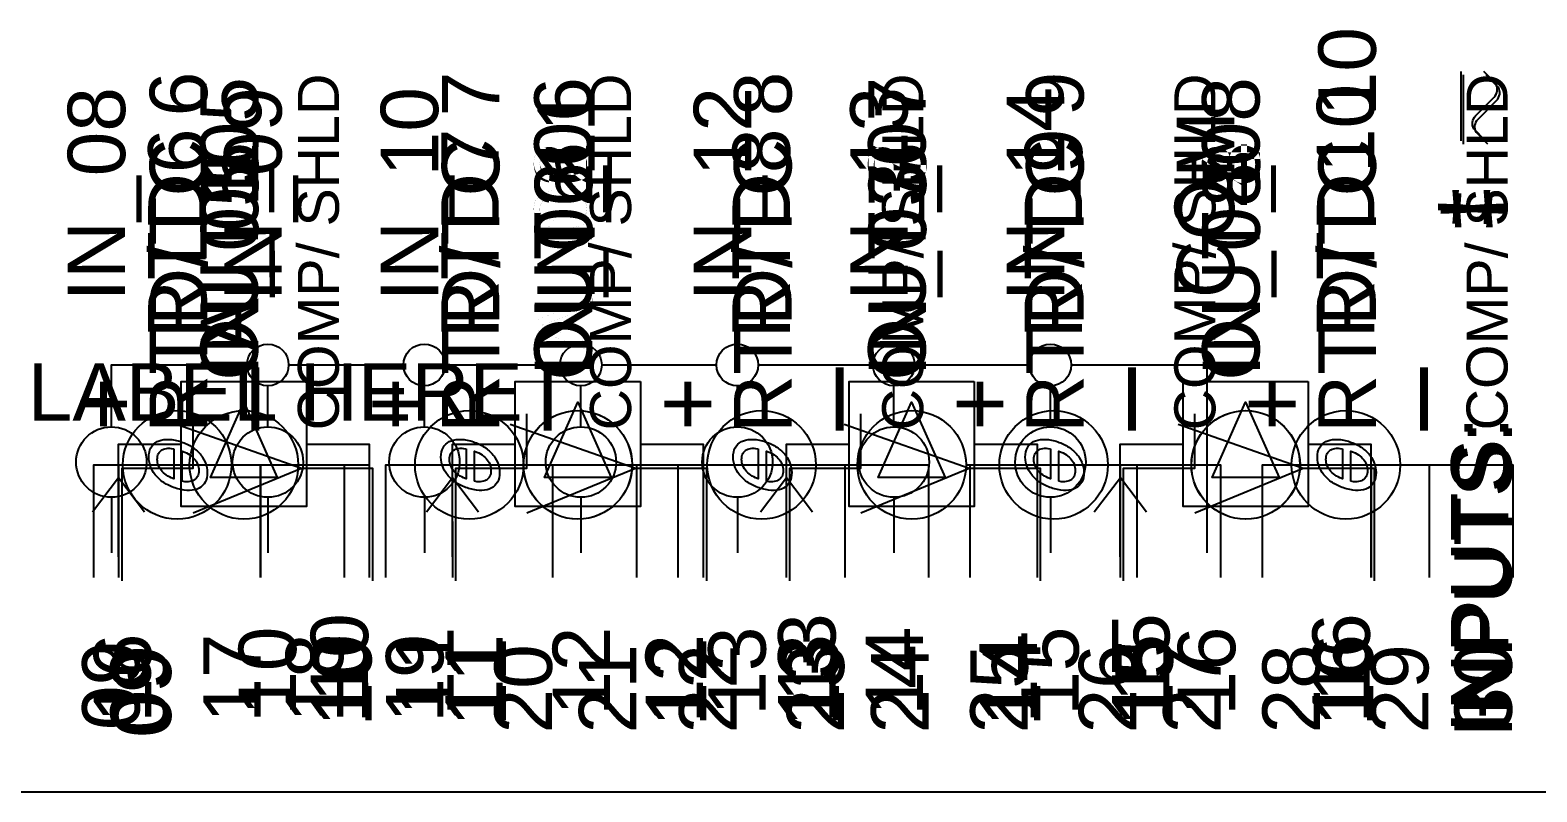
# Model space of a CAD drawing. Extents: x 1 to 23.8, y 0.2 to 17.
# Drawn here: x 12.352 to 14.157, y 4.12 to 5.032 of the extents above; entities that cross this region are included whole.
import ezdxf

# ---------------------------------------------------------------- set-up
doc = ezdxf.new("R2010")
doc.units = 0
doc.header["$MEASUREMENT"] = 0
for name, color, linetype in [('3_01__0-__EMPTY', 7, 'CONTINUOUS'), ('3_02__9X__RTD', 7, 'CONTINUOUS'), ('3_03__91__RTD_TC', 7, 'CONTINUOUS'), ('3_04__1-___4__DI__4__DO__S', 7, 'CONTINUOUS'), ('3_05__B-___4__DI__4__DO__F', 7, 'CONTINUOUS'), ('3_06__C-___4__DI__3__DO', 7, 'CONTINUOUS'), ('3_07__2X___8__DO__STD_FORM', 7, 'CONTINUOUS'), ('3_08__2A___8__DO__STD_FORM', 7, 'CONTINUOUS'), ('3_09__2B___8__DO__STD__6__', 7, 'CONTINUOUS'), ('3_10__2C___8__DO__STD__2__', 7, 'CONTINUOUS'), ('3_11__3-___8__DI', 7, 'CONTINUOUS'), ('3_12__D-___14__DI', 7, 'CONTINUOUS'), ('3_13__5-___8__AI', 7, 'CONTINUOUS'), ('3_14__6-___4__AI__4__AO', 7, 'CONTINUOUS'), ('6_00_____DWG', 7, 'CONTINUOUS')]:
    doc.layers.add(name, color=color, linetype=linetype)
doc.styles.add('ARIAL', font='arial.ttf')

msp = doc.modelspace()

# ---------------------------------------------------------------- linework, layer by layer
at = {"layer": '3_02__9X__RTD'}
for points in [[(12.4947, 4.5268, -0.143998), (12.4997, 4.536, -0.134668), (12.5089, 4.541, -0.092608), (12.5217, 4.5416, -0.064693), (12.5365, 4.5376, -0.06933), (12.5493, 4.5302, -0.080584), (12.5585, 4.5203, -0.095051), (12.5635, 4.5083, -0.105205), (12.5635, 4.4957, -0.144282), (12.5585, 4.4865, -0.134327), (12.5493, 4.4815, -0.092374), (12.5365, 4.481, -0.064684), (12.5217, 4.485, -0.069188), (12.5089, 4.4923, -0.080393), (12.4997, 4.5023, -0.095121), (12.4947, 4.5142, -0.105176)], [(12.5241, 4.5306), (12.5241, 4.4947), (12.521, 4.4958, -0.062591), (12.5131, 4.5006, -0.080511), (12.5075, 4.5067, -0.095491), (12.5046, 4.5139, -0.097303), (12.5046, 4.5217, -0.142807), (12.5075, 4.5274, -0.135554), (12.5131, 4.5306, -0.08583), (12.521, 4.5311)], [(12.8447, 4.5268, -0.143998), (12.8497, 4.536, -0.134668), (12.859, 4.541, -0.092608), (12.8717, 4.5416, -0.064693), (12.8866, 4.5376, -0.06933), (12.8993, 4.5302, -0.080584), (12.9086, 4.5203, -0.095051), (12.9136, 4.5083, -0.105205), (12.9136, 4.4957, -0.144282), (12.9086, 4.4865, -0.134327), (12.8993, 4.4815, -0.092374), (12.8866, 4.481, -0.064684), (12.8717, 4.485, -0.069188), (12.859, 4.4923, -0.080393), (12.8497, 4.5023, -0.095121), (12.8447, 4.5142, -0.105176)], [(12.8741, 4.5306), (12.8741, 4.4947), (12.871, 4.4958, -0.062591), (12.8631, 4.5006, -0.080511), (12.8575, 4.5067, -0.095491), (12.8546, 4.5139, -0.097303), (12.8546, 4.5217, -0.142807), (12.8575, 4.5274, -0.135554), (12.8631, 4.5306, -0.08583), (12.871, 4.5311)], [(13.1947, 4.5268, -0.143998), (13.1997, 4.536, -0.134668), (13.209, 4.541, -0.092608), (13.2217, 4.5416, -0.064693), (13.2366, 4.5376, -0.06933), (13.2493, 4.5302, -0.080584), (13.2586, 4.5203, -0.095051), (13.2636, 4.5083, -0.105205), (13.2636, 4.4957, -0.144282), (13.2586, 4.4865, -0.134327), (13.2493, 4.4815, -0.092374), (13.2366, 4.481, -0.064684), (13.2217, 4.485, -0.069188), (13.209, 4.4923, -0.080393), (13.1997, 4.5023, -0.095121), (13.1947, 4.5142, -0.105176)], [(13.2241, 4.5306), (13.2241, 4.4947), (13.221, 4.4958, -0.062591), (13.2131, 4.5006, -0.080511), (13.2076, 4.5067, -0.095491), (13.2046, 4.5139, -0.097303), (13.2046, 4.5217, -0.142807), (13.2076, 4.5274, -0.135554), (13.2131, 4.5306, -0.08583), (13.221, 4.5311)], [(13.5447, 4.5268, -0.143998), (13.5497, 4.536, -0.134668), (13.559, 4.541, -0.092608), (13.5717, 4.5416, -0.064693), (13.5866, 4.5376, -0.06933), (13.5993, 4.5302, -0.080584), (13.6086, 4.5203, -0.095051), (13.6136, 4.5083, -0.105205), (13.6136, 4.4957, -0.144282), (13.6086, 4.4865, -0.134327), (13.5993, 4.4815, -0.092374), (13.5866, 4.481, -0.064684), (13.5717, 4.485, -0.069188), (13.559, 4.4923, -0.080393), (13.5497, 4.5023, -0.095121), (13.5447, 4.5142, -0.105176)], [(13.5741, 4.5306), (13.5741, 4.4947), (13.571, 4.4958, -0.062591), (13.5631, 4.5006, -0.080511), (13.5576, 4.5067, -0.095491), (13.5546, 4.5139, -0.097303), (13.5546, 4.5217, -0.142807), (13.5576, 4.5274, -0.135554), (13.5631, 4.5306, -0.08583), (13.571, 4.5311)], [(13.8947, 4.5268, -0.143998), (13.8997, 4.536, -0.134668), (13.909, 4.541, -0.092608), (13.9217, 4.5416, -0.064693), (13.9366, 4.5376, -0.06933), (13.9493, 4.5302, -0.080584), (13.9586, 4.5203, -0.095051), (13.9636, 4.5083, -0.105205), (13.9636, 4.4957, -0.144282), (13.9586, 4.4865, -0.134327), (13.9493, 4.4815, -0.092374), (13.9366, 4.481, -0.064684), (13.9217, 4.485, -0.069188), (13.909, 4.4923, -0.080393), (13.8997, 4.5023, -0.095121), (13.8947, 4.5142, -0.105176)], [(13.9242, 4.5306), (13.9242, 4.4947), (13.921, 4.4958, -0.062591), (13.9131, 4.5006, -0.080511), (13.9076, 4.5067, -0.095491), (13.9046, 4.5139, -0.097303), (13.9046, 4.5217, -0.142807), (13.9076, 4.5274, -0.135554), (13.9131, 4.5306, -0.08583), (13.921, 4.5311)], [(12.5341, 4.4918), (12.5341, 4.5277), (12.5372, 4.5266, -0.062591), (12.5451, 4.5218, -0.080511), (12.5507, 4.5157, -0.095491), (12.5536, 4.5084, -0.097303), (12.5536, 4.5006, -0.142807), (12.5507, 4.4949, -0.135554), (12.5451, 4.4918, -0.08583), (12.5372, 4.4912)], [(12.8841, 4.4918), (12.8841, 4.5277), (12.8872, 4.5266, -0.062591), (12.8951, 4.5218, -0.080511), (12.9007, 4.5157, -0.095491), (12.9036, 4.5084, -0.097303), (12.9036, 4.5006, -0.142807), (12.9007, 4.4949, -0.135554), (12.8951, 4.4918, -0.08583), (12.8872, 4.4912)], [(13.2341, 4.4918), (13.2341, 4.5277), (13.2372, 4.5266, -0.062591), (13.2452, 4.5218, -0.080511), (13.2507, 4.5157, -0.095491), (13.2537, 4.5084, -0.097303), (13.2537, 4.5006, -0.142807), (13.2507, 4.4949, -0.135554), (13.2452, 4.4918, -0.08583), (13.2372, 4.4912)], [(13.5841, 4.4918), (13.5841, 4.5277), (13.5872, 4.5266, -0.062591), (13.5951, 4.5218, -0.080511), (13.6007, 4.5157, -0.095491), (13.6036, 4.5084, -0.097303), (13.6036, 4.5006, -0.142807), (13.6007, 4.4949, -0.135554), (13.5951, 4.4918, -0.08583), (13.5872, 4.4912)], [(13.9341, 4.4918), (13.9341, 4.5277), (13.9373, 4.5266, -0.062591), (13.9452, 4.5218, -0.080511), (13.9507, 4.5157, -0.095491), (13.9537, 4.5084, -0.097303), (13.9537, 4.5006, -0.142807), (13.9507, 4.4949, -0.135554), (13.9452, 4.4918, -0.08583), (13.9373, 4.4912)]]:
    msp.add_lwpolyline(points, format="xyb", close=True, dxfattribs=at)
for points in [[(12.428, 4.3763), (12.428, 4.5113), (12.463, 4.5113)], [(12.593, 4.5113), (12.728, 4.5113), (12.728, 4.3763)], [(12.628, 4.3763), (12.628, 4.5113)], [(12.7781, 4.3763), (12.778, 4.5113), (12.813, 4.5113)], [(12.943, 4.5113), (13.0781, 4.5113), (13.0781, 4.3763)], [(12.9781, 4.3763), (12.9781, 4.5113)], [(13.1281, 4.3763), (13.1281, 4.5113), (13.1631, 4.5113)], [(13.293, 4.5113), (13.4281, 4.5113), (13.4281, 4.3763)], [(13.3281, 4.3763), (13.3281, 4.5113)], [(13.4781, 4.3763), (13.4781, 4.5113), (13.513, 4.5113)], [(13.643, 4.5113), (13.7781, 4.5113), (13.7781, 4.3763)], [(13.6781, 4.3763), (13.6781, 4.5113)], [(13.8281, 4.3763), (13.8281, 4.5113), (13.8631, 4.5113)], [(13.9931, 4.5113), (14.1281, 4.5113), (14.1281, 4.3763)], [(14.0281, 4.3763), (14.0281, 4.5113)]]:
    msp.add_lwpolyline(points, dxfattribs=at)
for centre in [(12.528, 4.5113), (12.878, 4.5113), (13.2281, 4.5113), (13.578, 4.5113), (13.9281, 4.5113)]:
    msp.add_circle(centre, 0.065, dxfattribs=at)
at = {"layer": '3_03__91__RTD_TC'}
for points in [[(12.4281, 4.3763), (12.4281, 4.5113), (12.7281, 4.5113), (12.7281, 4.3763)], [(12.6281, 4.3763), (12.6281, 4.5113)], [(12.7781, 4.3763), (12.7781, 4.5113), (13.0781, 4.5113), (13.0781, 4.3763)], [(12.9781, 4.3763), (12.9781, 4.5113)], [(13.1281, 4.3763), (13.1281, 4.5113), (13.4281, 4.5113), (13.4281, 4.3763)], [(13.3281, 4.3763), (13.3281, 4.5113)], [(13.4781, 4.3763), (13.4781, 4.5113), (13.7781, 4.5113), (13.7781, 4.3763)], [(13.6781, 4.3763), (13.6781, 4.5113)], [(13.8282, 4.3763), (13.8281, 4.5113), (14.1282, 4.5113), (14.1282, 4.3763)], [(14.0282, 4.3763), (14.0282, 4.5113)]]:
    msp.add_lwpolyline(points, dxfattribs=at)
at = {"layer": '3_04__1-___4__DI__4__DO__S'}
for points in [[(14.0692, 4.8953), (14.0692, 4.9783)], [(12.458, 4.3763), (12.458, 4.5113), (12.543, 4.5113)], [(12.673, 4.5113), (12.758, 4.5113), (12.758, 4.3763)], [(12.8581, 4.3763), (12.858, 4.5113), (12.943, 4.5113)], [(13.0731, 4.5113), (13.158, 4.5113), (13.158, 4.3763)], [(13.2581, 4.3763), (13.2581, 4.5113), (13.3431, 4.5113)], [(13.4731, 4.5113), (13.5581, 4.5113), (13.5581, 4.3763)], [(13.658, 4.3763), (13.658, 4.5113), (13.7432, 4.5113)], [(13.8732, 4.5113), (13.9582, 4.5113), (13.9582, 4.3763)]]:
    msp.add_lwpolyline(points, dxfattribs=at)
msp.add_lwpolyline([(14.0981, 4.8953), (14.0844, 4.9093, -0.328455), (14.0864, 4.9253), (14.1086, 4.9476, 0.339292), (14.1107, 4.9635), (14.0962, 4.9783)], format="xyb", dxfattribs=at)
for centre in [(12.608, 4.5113), (13.008, 4.5113), (13.4081, 4.5113), (13.8082, 4.5113)]:
    msp.add_circle(centre, 0.065, dxfattribs=at)
at = {"layer": '3_05__B-___4__DI__4__DO__F'}
for points in [[(14.0692, 4.8953), (14.0692, 4.9783)], [(12.458, 4.3763), (12.458, 4.5113), (12.543, 4.5113)], [(12.673, 4.5113), (12.758, 4.5113), (12.758, 4.3763)], [(12.8581, 4.3763), (12.858, 4.5113), (12.943, 4.5113)], [(13.0731, 4.5113), (13.158, 4.5113), (13.158, 4.3763)], [(13.2581, 4.3763), (13.2581, 4.5113), (13.3431, 4.5113)], [(13.4731, 4.5113), (13.5581, 4.5113), (13.5581, 4.3763)], [(13.658, 4.3763), (13.658, 4.5113), (13.7432, 4.5113)], [(13.8732, 4.5113), (13.9582, 4.5113), (13.9582, 4.3763)]]:
    msp.add_lwpolyline(points, dxfattribs=at)
msp.add_lwpolyline([(14.0981, 4.8953), (14.0844, 4.9093, -0.328455), (14.0864, 4.9253), (14.1086, 4.9476, 0.339292), (14.1107, 4.9635), (14.0962, 4.9783)], format="xyb", dxfattribs=at)
for centre in [(12.608, 4.5113), (13.0081, 4.5113), (13.4081, 4.5113), (13.808, 4.5113)]:
    msp.add_circle(centre, 0.065, dxfattribs=at)
at = {"layer": '3_06__C-___4__DI__3__DO'}
for points in [[(14.0692, 4.8953), (14.0692, 4.9783)], [(12.458, 4.3763), (12.458, 4.5113), (12.543, 4.5113)], [(12.673, 4.5113), (12.758, 4.5113), (12.758, 4.3763)], [(12.8581, 4.3763), (12.858, 4.5113), (12.943, 4.5113)], [(13.0731, 4.5113), (13.158, 4.5113), (13.158, 4.3763)], [(13.2581, 4.3763), (13.2581, 4.5113), (13.3431, 4.5113)], [(13.4731, 4.5113), (13.5581, 4.5113), (13.5581, 4.3763)], [(13.658, 4.3763), (13.658, 4.5113), (13.7432, 4.5113)], [(13.8732, 4.5113), (13.9582, 4.5113), (13.9582, 4.3763)]]:
    msp.add_lwpolyline(points, dxfattribs=at)
msp.add_lwpolyline([(14.0981, 4.8953), (14.0844, 4.9093, -0.328455), (14.0864, 4.9253), (14.1086, 4.9476, 0.339292), (14.1107, 4.9635), (14.0962, 4.9783)], format="xyb", dxfattribs=at)
for centre in [(12.608, 4.5113), (13.0081, 4.5113), (13.4081, 4.5113), (13.808, 4.5113)]:
    msp.add_circle(centre, 0.065, dxfattribs=at)
at = {"layer": '3_07__2X___8__DO__STD_FORM'}
for points in [[(12.462, 4.3724), (12.462, 4.5074), (12.5471, 4.5074)], [(12.5471, 4.4537), (12.6771, 4.5074), (12.7621, 4.5074), (12.7621, 4.3724)], [(12.8619, 4.3724), (12.8619, 4.5074), (12.947, 4.5074)], [(12.9471, 4.4537), (13.0771, 4.5074), (13.162, 4.5074), (13.162, 4.3724)], [(13.2619, 4.3724), (13.2619, 4.5074), (13.347, 4.5074)], [(13.3471, 4.4537), (13.477, 4.5074), (13.562, 4.5074), (13.562, 4.3724)], [(13.6619, 4.3724), (13.6619, 4.5074), (13.747, 4.5074)], [(13.747, 4.4537), (13.877, 4.5074), (13.962, 4.5074), (13.962, 4.3724)]]:
    msp.add_lwpolyline(points, dxfattribs=at)
at = {"layer": '3_08__2A___8__DO__STD_FORM'}
for points in [[(12.462, 4.3724), (12.462, 4.5075), (12.462, 4.5075), (12.5471, 4.5075), (12.5471, 4.5724)], [(12.8619, 4.3724), (12.8619, 4.5075), (12.8619, 4.5075), (12.947, 4.5075), (12.947, 4.5724)], [(13.2619, 4.3724), (13.2619, 4.5075), (13.2619, 4.5075), (13.347, 4.5075), (13.347, 4.5724)], [(13.6619, 4.3724), (13.6619, 4.5075), (13.6619, 4.5075), (13.747, 4.5075), (13.747, 4.5724)], [(12.5271, 4.5599), (12.6771, 4.5074), (12.7621, 4.5074), (12.7621, 4.3724)], [(12.927, 4.5599), (13.0771, 4.5074), (13.162, 4.5074), (13.162, 4.3724)], [(13.327, 4.5599), (13.477, 4.5074), (13.562, 4.5074), (13.562, 4.3724)], [(13.727, 4.5599), (13.877, 4.5074), (13.962, 4.5074), (13.962, 4.3724)]]:
    msp.add_lwpolyline(points, dxfattribs=at)
at = {"layer": '3_09__2B___8__DO__STD__6__'}
for points in [[(13.2619, 4.3724), (13.2619, 4.5075), (13.2619, 4.5075), (13.347, 4.5075), (13.347, 4.5724)], [(13.6619, 4.3724), (13.6619, 4.5075), (13.6619, 4.5075), (13.747, 4.5075), (13.747, 4.5724)], [(13.327, 4.5599), (13.477, 4.5074), (13.562, 4.5074), (13.562, 4.3724)], [(13.727, 4.5599), (13.877, 4.5074), (13.962, 4.5074), (13.962, 4.3724)], [(12.462, 4.3724), (12.462, 4.5074), (12.5471, 4.5074)], [(12.5471, 4.4537), (12.6771, 4.5074), (12.7621, 4.5074), (12.7621, 4.3724)], [(12.8619, 4.3724), (12.8619, 4.5074), (12.947, 4.5074)], [(12.9471, 4.4537), (13.0771, 4.5074), (13.162, 4.5074), (13.162, 4.3724)]]:
    msp.add_lwpolyline(points, dxfattribs=at)
at = {"layer": '3_10__2C___8__DO__STD__2__'}
for points in [[(12.462, 4.3724), (12.462, 4.5075), (12.462, 4.5075), (12.5471, 4.5075), (12.5471, 4.5724)], [(12.8619, 4.3724), (12.8619, 4.5075), (12.8619, 4.5075), (12.947, 4.5075), (12.947, 4.5724)], [(13.2619, 4.3724), (13.2619, 4.5075), (13.2619, 4.5075), (13.347, 4.5075), (13.347, 4.5724)], [(13.6619, 4.3724), (13.6619, 4.5075), (13.6619, 4.5075), (13.747, 4.5075), (13.747, 4.5724)], [(12.5271, 4.5599), (12.6771, 4.5074), (12.7621, 4.5074), (12.7621, 4.3724)], [(12.927, 4.5599), (13.0771, 4.5074), (13.162, 4.5074), (13.162, 4.3724)], [(13.327, 4.5599), (13.477, 4.5074), (13.562, 4.5074), (13.562, 4.3724)], [(13.727, 4.5599), (13.877, 4.5074), (13.962, 4.5074), (13.962, 4.3724)]]:
    msp.add_lwpolyline(points, dxfattribs=at)
at = {"layer": '3_11__3-___8__DI'}
for points in [[(14.0692, 4.8953), (14.0692, 4.9783)], [(12.458, 4.3763), (12.4579, 4.5113), (12.5429, 4.5113)], [(12.6729, 4.5113), (12.7579, 4.5113), (12.7579, 4.3763)], [(12.8581, 4.3763), (12.858, 4.5113), (12.943, 4.5113)], [(13.0731, 4.5113), (13.158, 4.5113), (13.158, 4.3763)], [(13.2581, 4.3763), (13.2581, 4.5113), (13.3431, 4.5113)], [(13.4731, 4.5113), (13.5581, 4.5113), (13.5581, 4.3763)], [(13.658, 4.3763), (13.6579, 4.5113), (13.7429, 4.5113)], [(13.873, 4.5113), (13.9579, 4.5113), (13.9579, 4.3763)]]:
    msp.add_lwpolyline(points, dxfattribs=at)
msp.add_lwpolyline([(14.0981, 4.8953), (14.0844, 4.9093, -0.328455), (14.0864, 4.9253), (14.1086, 4.9476, 0.339292), (14.1107, 4.9635), (14.0962, 4.9783)], format="xyb", dxfattribs=at)
for centre in [(12.608, 4.5113), (13.0081, 4.5113), (13.4081, 4.5113), (13.808, 4.5113)]:
    msp.add_circle(centre, 0.065, dxfattribs=at)
at = {"layer": '3_12__D-___14__DI'}
for points in [[(14.0662, 4.8996), (14.0662, 4.9825)], [(12.4492, 4.5569), (12.4492, 4.631), (12.6116, 4.631)], [(12.6616, 4.631), (12.7991, 4.631)], [(12.8491, 4.631), (12.9866, 4.631)], [(13.0366, 4.631), (13.1741, 4.631)], [(13.2241, 4.631), (13.3616, 4.631)], [(13.4116, 4.631), (13.5491, 4.631)], [(13.5991, 4.631), (13.7617, 4.631), (13.7617, 4.406)], [(12.6367, 4.5569), (12.6367, 4.606)], [(12.8242, 4.5569), (12.8242, 4.606)], [(13.0117, 4.5569), (13.0117, 4.606)], [(13.1992, 4.5569), (13.1992, 4.606)], [(13.3867, 4.5569), (13.3867, 4.606)], [(13.5742, 4.5569), (13.5742, 4.606)], [(12.4492, 4.4725), (12.4492, 4.406)], [(12.6367, 4.4725), (12.6367, 4.406)], [(12.8242, 4.4725), (12.8242, 4.406)], [(13.0117, 4.4725), (13.0117, 4.406)], [(13.1992, 4.4725), (13.1992, 4.406)], [(13.3867, 4.4725), (13.3867, 4.406)], [(13.5742, 4.4725), (13.5742, 4.406)]]:
    msp.add_lwpolyline(points, dxfattribs=at)
msp.add_lwpolyline([(14.0952, 4.8996), (14.0814, 4.9136, -0.328455), (14.0835, 4.9295), (14.1057, 4.9518, 0.339292), (14.1077, 4.9678), (14.0932, 4.9825)], format="xyb", dxfattribs=at)
for centre, radius in [((12.6366, 4.631), 0.025), ((12.8241, 4.631), 0.025), ((13.0116, 4.631), 0.025), ((13.1991, 4.631), 0.025), ((13.3866, 4.631), 0.025), ((13.5741, 4.631), 0.025), ((12.4492, 4.5147), 0.0422), ((12.6367, 4.5147), 0.0422), ((12.8242, 4.5147), 0.0422), ((13.0117, 4.5147), 0.0422), ((13.1992, 4.5147), 0.0422), ((13.3867, 4.5147), 0.0422), ((13.5742, 4.5147), 0.0422)]:
    msp.add_circle(centre, radius, dxfattribs=at)
at = {"layer": '3_13__5-___8__AI'}
for points in [[(12.6828, 4.6113), (12.6828, 4.4613), (12.5328, 4.4613), (12.5328, 4.6113), (12.6828, 4.6113)], [(13.0829, 4.6113), (13.0829, 4.4613), (12.9329, 4.4613), (12.9329, 4.6113), (13.0829, 4.6113)], [(13.4829, 4.6113), (13.4829, 4.4613), (13.333, 4.4613), (13.333, 4.6113), (13.4829, 4.6113)], [(13.883, 4.6113), (13.883, 4.4613), (13.733, 4.4613), (13.733, 4.6113), (13.883, 4.6113)], [(12.6478, 4.4963), (12.5678, 4.4963), (12.6078, 4.5863), (12.6478, 4.4963)], [(13.0479, 4.4963), (12.9679, 4.4963), (13.0079, 4.5863), (13.0479, 4.4963)], [(13.4479, 4.4963), (13.3679, 4.4963), (13.4079, 4.5863), (13.4479, 4.4963)], [(13.848, 4.4963), (13.768, 4.4963), (13.808, 4.5863), (13.848, 4.4963)], [(12.4578, 4.4013), (12.4578, 4.5363), (12.5328, 4.5363)], [(12.6828, 4.5363), (12.7579, 4.5363), (12.7579, 4.4013)], [(12.8578, 4.4013), (12.8578, 4.5363), (12.9329, 4.5363)], [(13.0829, 4.5363), (13.158, 4.5363), (13.158, 4.4013)], [(13.2579, 4.4013), (13.2579, 4.5363), (13.3329, 4.5363)], [(13.483, 4.5363), (13.5581, 4.5363), (13.5581, 4.4013)], [(13.6579, 4.4013), (13.6579, 4.5363), (13.733, 4.5363)], [(13.883, 4.5363), (13.9581, 4.5363), (13.9581, 4.4013)], [(12.4266, 4.4551), (12.4578, 4.4963), (12.489, 4.4551)], [(12.8266, 4.4551), (12.8578, 4.4963), (12.889, 4.4551)], [(13.2267, 4.4551), (13.2579, 4.4963), (13.2891, 4.4551)], [(13.6267, 4.4551), (13.658, 4.4963), (13.6892, 4.4551)]]:
    msp.add_lwpolyline(points, dxfattribs=at)
at = {"layer": '3_14__6-___4__AI__4__AO'}
for points in [[(12.6828, 4.6113), (12.6828, 4.4613), (12.5328, 4.4613), (12.5328, 4.6113), (12.6828, 4.6113)], [(13.0829, 4.6113), (13.0829, 4.4613), (12.9329, 4.4613), (12.9329, 4.6113), (13.0829, 4.6113)], [(13.4829, 4.6113), (13.4829, 4.4613), (13.333, 4.4613), (13.333, 4.6113), (13.4829, 4.6113)], [(13.883, 4.6113), (13.883, 4.4613), (13.733, 4.4613), (13.733, 4.6113), (13.883, 4.6113)], [(12.6478, 4.4963), (12.5678, 4.4963), (12.6078, 4.5863), (12.6478, 4.4963)], [(13.0479, 4.4963), (12.9679, 4.4963), (13.0079, 4.5863), (13.0479, 4.4963)], [(13.4479, 4.4963), (13.3679, 4.4963), (13.4079, 4.5863), (13.4479, 4.4963)], [(13.848, 4.4963), (13.768, 4.4963), (13.808, 4.5863), (13.848, 4.4963)], [(12.4578, 4.4013), (12.4578, 4.5363), (12.5328, 4.5363)], [(12.6828, 4.5363), (12.7579, 4.5363), (12.7579, 4.4013)], [(12.8578, 4.4013), (12.8578, 4.5363), (12.9329, 4.5363)], [(13.0829, 4.5363), (13.158, 4.5363), (13.158, 4.4013)], [(13.2579, 4.4013), (13.2579, 4.5363), (13.3329, 4.5363)], [(13.483, 4.5363), (13.5581, 4.5363), (13.5581, 4.4013)], [(13.6579, 4.4013), (13.6579, 4.5363), (13.733, 4.5363)], [(13.883, 4.5363), (13.9581, 4.5363), (13.9581, 4.4013)], [(12.4266, 4.4551), (12.4578, 4.4963), (12.489, 4.4551)], [(12.8266, 4.4551), (12.8578, 4.4963), (12.889, 4.4551)], [(13.2267, 4.4551), (13.2579, 4.4963), (13.2891, 4.4551)], [(13.6267, 4.4551), (13.658, 4.4963), (13.6892, 4.4551)]]:
    msp.add_lwpolyline(points, dxfattribs=at)
at = {"layer": '6_00_____DWG'}
msp.add_lwpolyline([(10.5119, 4.1197), (14.3818, 4.1197)], dxfattribs=at)

# ---------------------------------------------------------------- texts
at = {"layer": '3_01__0-__EMPTY', "style": 'ARIAL'}
msp.add_text('PLACE EXPANSION CARD LABEL HERE', height=0.068833, dxfattribs=at).set_placement((11.1201, 4.5642))
at = {"layer": '3_02__9X__RTD', "style": 'ARIAL'}
for s, height, p in [('COMP/ SHLD', 0.04917, (12.7218, 4.5526)), ('COMP/ SHLD', 0.04917, (13.0718, 4.5526)), ('COMP/ SHLD', 0.04917, (13.4218, 4.5526)), ('COMP/ SHLD', 0.04917, (13.7718, 4.5526)), ('RTD10', 0.06883, (13.9621, 4.6631)), ('COMP/ SHLD', 0.04917, (14.1218, 4.5526)), ('RTD6', 0.06883, (12.5621, 4.6631)), ('RTD8', 0.06883, (13.2621, 4.6631)), ('RTD7', 0.06883, (12.9132, 4.6631)), ('RTD9', 0.06883, (13.6121, 4.6631)), ('–', 0.0978, (12.6578, 4.5521)), ('–', 0.0978, (13.0078, 4.5521)), ('–', 0.0978, (13.3578, 4.5521)), ('–', 0.0978, (13.7078, 4.5521)), ('–', 0.0978, (14.0578, 4.5521)), ('+', 0.0787, (12.4778, 4.5523)), ('+', 0.0787, (12.8278, 4.5523)), ('+', 0.0787, (13.1778, 4.5523)), ('+', 0.0787, (13.5278, 4.5523)), ('+', 0.0787, (13.8778, 4.5523)), ('16', 0.06883, (12.497, 4.2024)), ('17', 0.06883, (12.6281, 4.2024)), ('18', 0.06883, (12.7269, 4.2024)), ('19', 0.06883, (12.847, 4.2024)), ('20', 0.06883, (12.9769, 4.1896)), ('21', 0.06883, (13.0781, 4.1896)), ('22', 0.06883, (13.1981, 4.1896)), ('23', 0.06883, (13.327, 4.1896)), ('24', 0.06883, (13.4281, 4.1896)), ('25', 0.06883, (13.547, 4.1896)), ('26', 0.06883, (13.677, 4.1896)), ('27', 0.06883, (13.7781, 4.1896)), ('28', 0.06883, (13.897, 4.1896)), ('29', 0.06883, (14.027, 4.1896)), ('30', 0.06883, (14.127, 4.1916))]:
    msp.add_text(s, height=height, rotation=90, dxfattribs=at).set_placement(p)
at = {"layer": '3_03__91__RTD_TC', "style": 'ARIAL'}
for s, height, p in [('RTD/TC 10', 0.06883, (13.964, 4.5496)), ('RTD/TC 6', 0.06883, (12.564, 4.5496)), ('COMP/ SHLD', 0.04917, (12.7218, 4.5526)), ('RTD/TC 7', 0.06883, (12.914, 4.5496)), ('COMP/ SHLD', 0.04917, (13.0718, 4.5526)), ('RTD/TC 8', 0.06883, (13.264, 4.5496)), ('COMP/ SHLD', 0.04917, (13.4218, 4.5526)), ('RTD/TC 9', 0.06883, (13.614, 4.5496)), ('COMP/ SHLD', 0.04917, (13.7718, 4.5526)), ('COMP/ SHLD', 0.04917, (14.1218, 4.5526)), ('–', 0.0978, (12.6579, 4.5521)), ('–', 0.0978, (13.0079, 4.5521)), ('–', 0.0978, (13.3579, 4.5521)), ('–', 0.0978, (13.7079, 4.5521)), ('–', 0.0978, (14.0579, 4.5521)), ('+', 0.0787, (12.4779, 4.5523)), ('+', 0.0787, (12.8279, 4.5523)), ('+', 0.0787, (13.1779, 4.5523)), ('+', 0.0787, (13.5279, 4.5523)), ('+', 0.0787, (13.8779, 4.5523)), ('16', 0.06883, (12.497, 4.2024)), ('17', 0.06883, (12.6281, 4.2024)), ('18', 0.06883, (12.727, 4.2024)), ('19', 0.06883, (12.847, 4.2024)), ('20', 0.06883, (12.977, 4.1896)), ('21', 0.06883, (13.0781, 4.1896)), ('22', 0.06883, (13.1981, 4.1896)), ('23', 0.06883, (13.327, 4.1896)), ('24', 0.06883, (13.4281, 4.1896)), ('25', 0.06883, (13.547, 4.1896)), ('26', 0.06883, (13.677, 4.1896)), ('27', 0.06883, (13.7781, 4.1896)), ('28', 0.06883, (13.897, 4.1896)), ('29', 0.06883, (14.027, 4.1896)), ('30', 0.06883, (14.127, 4.1916))]:
    msp.add_text(s, height=height, rotation=90, dxfattribs=at).set_placement(p)
at = {"layer": '3_04__1-___4__DI__4__DO__S', "style": 'ARIAL'}
for s, height, p in [('IN_01', 0.06883, (12.6252, 4.6172)), ('IN_02', 0.06883, (13.0252, 4.6172)), ('IN_03', 0.06883, (13.4252, 4.6172)), ('IN_04', 0.06883, (13.8252, 4.6172)), ('‡', 0.0688, (14.1141, 4.7894)), ('INPUTS:', 0.06883, (14.127, 4.1845)), ('10', 0.06883, (12.7569, 4.2018)), ('11', 0.06883, (12.918, 4.2018)), ('12', 0.06883, (13.158, 4.2018)), ('13', 0.06883, (13.3168, 4.2018)), ('14', 0.06883, (13.5579, 4.2018)), ('15', 0.06883, (13.7168, 4.2018)), ('16', 0.06883, (13.9568, 4.2018)), ('09', 0.06883, (12.5169, 4.1884))]:
    msp.add_text(s, height=height, rotation=90, dxfattribs=at).set_placement(p)
at = {"layer": '3_05__B-___4__DI__4__DO__F', "style": 'ARIAL'}
for s, height, p in [('IN_01', 0.06883, (12.6252, 4.6172)), ('IN_02', 0.06883, (13.0252, 4.6172)), ('IN_03', 0.06883, (13.4252, 4.6172)), ('IN_04', 0.06883, (13.8252, 4.6172)), ('‡', 0.0688, (14.1141, 4.7894)), ('INPUTS:', 0.06883, (14.127, 4.1845)), ('10', 0.06883, (12.7569, 4.2018)), ('11', 0.06883, (12.918, 4.2018)), ('12', 0.06883, (13.158, 4.2018)), ('13', 0.06883, (13.3168, 4.2018)), ('14', 0.06883, (13.5579, 4.2018)), ('15', 0.06883, (13.7168, 4.2018)), ('16', 0.06883, (13.9568, 4.2018)), ('09', 0.06883, (12.5169, 4.1884))]:
    msp.add_text(s, height=height, rotation=90, dxfattribs=at).set_placement(p)
at = {"layer": '3_06__C-___4__DI__3__DO', "style": 'ARIAL'}
for s, height, p in [('IN_01', 0.06883, (12.6252, 4.6172)), ('IN_02', 0.06883, (13.0252, 4.6172)), ('IN_03', 0.06883, (13.4252, 4.6172)), ('IN_04', 0.06883, (13.8252, 4.6172)), ('‡', 0.0688, (14.1141, 4.7894)), ('INPUTS:', 0.06883, (14.127, 4.1845)), ('10', 0.06883, (12.7569, 4.2018)), ('11', 0.06883, (12.918, 4.2018)), ('12', 0.06883, (13.158, 4.2018)), ('13', 0.06883, (13.3168, 4.2018)), ('14', 0.06883, (13.5579, 4.2018)), ('15', 0.06883, (13.7168, 4.2018)), ('16', 0.06883, (13.9568, 4.2018)), ('09', 0.06883, (12.5169, 4.1884))]:
    msp.add_text(s, height=height, rotation=90, dxfattribs=at).set_placement(p)
at = {"layer": '3_07__2X___8__DO__STD_FORM', "style": 'ARIAL'}
for s, p in [('OUT_05', (12.6247, 4.6124)), ('OUT_06', (13.0247, 4.6124)), ('OUT_07', (13.4247, 4.6124)), ('OUT_08', (13.8247, 4.6124)), ('10', (12.7609, 4.1979)), ('11', (12.922, 4.1979)), ('12', (13.1619, 4.1979)), ('13', (13.3208, 4.1979)), ('14', (13.5619, 4.1979)), ('15', (13.7208, 4.1979)), ('16', (13.9608, 4.1979)), ('09', (12.5208, 4.1845))]:
    msp.add_text(s, height=0.06883, rotation=90, dxfattribs=at).set_placement(p)
at = {"layer": '3_08__2A___8__DO__STD_FORM', "style": 'ARIAL'}
for s, p in [('OUT_05', (12.6247, 4.6124)), ('OUT_06', (13.0247, 4.6124)), ('OUT_07', (13.4247, 4.6124)), ('OUT_08', (13.8247, 4.6124)), ('10', (12.7609, 4.1979)), ('11', (12.922, 4.1979)), ('12', (13.1619, 4.1979)), ('13', (13.3208, 4.1979)), ('14', (13.5619, 4.1979)), ('15', (13.7208, 4.1979)), ('16', (13.9608, 4.1979)), ('09', (12.5208, 4.1845))]:
    msp.add_text(s, height=0.06883, rotation=90, dxfattribs=at).set_placement(p)
at = {"layer": '3_09__2B___8__DO__STD__6__', "style": 'ARIAL'}
for s, p in [('OUT_05', (12.6247, 4.6124)), ('OUT_06', (13.0247, 4.6124)), ('OUT_07', (13.4247, 4.6124)), ('OUT_08', (13.8247, 4.6124)), ('10', (12.7609, 4.1979)), ('11', (12.922, 4.1979)), ('12', (13.1619, 4.1979)), ('13', (13.3208, 4.1979)), ('14', (13.5619, 4.1979)), ('15', (13.7208, 4.1979)), ('16', (13.9608, 4.1979)), ('09', (12.5208, 4.1845))]:
    msp.add_text(s, height=0.06883, rotation=90, dxfattribs=at).set_placement(p)
at = {"layer": '3_10__2C___8__DO__STD__2__', "style": 'ARIAL'}
for s, p in [('OUT_05', (12.6247, 4.6124)), ('OUT_06', (13.0247, 4.6124)), ('OUT_07', (13.4247, 4.6124)), ('OUT_08', (13.8247, 4.6124)), ('10', (12.7609, 4.1979)), ('11', (12.922, 4.1979)), ('12', (13.1619, 4.1979)), ('13', (13.3208, 4.1979)), ('14', (13.5619, 4.1979)), ('15', (13.7208, 4.1979)), ('16', (13.9608, 4.1979)), ('09', (12.5208, 4.1845))]:
    msp.add_text(s, height=0.06883, rotation=90, dxfattribs=at).set_placement(p)
at = {"layer": '3_11__3-___8__DI', "style": 'ARIAL'}
for s, height, p in [('IN_05', 0.06883, (12.6252, 4.6172)), ('IN_06', 0.06883, (13.0252, 4.6172)), ('IN_07', 0.06883, (13.4251, 4.6172)), ('IN_08', 0.06883, (13.8252, 4.6172)), ('‡', 0.0688, (14.1141, 4.7894)), ('INPUTS:', 0.06883, (14.127, 4.1845)), ('10', 0.06883, (12.7569, 4.2018)), ('11', 0.06883, (12.918, 4.2018)), ('12', 0.06883, (13.158, 4.2018)), ('13', 0.06883, (13.3168, 4.2018)), ('14', 0.06883, (13.5579, 4.2018)), ('15', 0.06883, (13.7168, 4.2018)), ('16', 0.06883, (13.9568, 4.2018)), ('09', 0.06883, (12.5169, 4.1884))]:
    msp.add_text(s, height=height, rotation=90, dxfattribs=at).set_placement(p)
at = {"layer": '3_12__D-___14__DI', "style": 'ARIAL'}
for s, height, p in [('IN_08', 0.06883, (12.4657, 4.7073)), ('IN_09', 0.06883, (12.6532, 4.7073)), ('IN_10', 0.06883, (12.8407, 4.7073)), ('IN_11', 0.06883, (13.0282, 4.7073)), ('IN_12', 0.06883, (13.2157, 4.7073)), ('IN_13', 0.06883, (13.4032, 4.7073)), ('IN_14', 0.06883, (13.5907, 4.7073)), ('COM', 0.06883, (13.7944, 4.7109)), ('‡', 0.0688, (14.1111, 4.7936)), ('INPUTS:', 0.06883, (14.1229, 4.1898)), ('14', 0.06883, (13.4217, 4.2107)), ('09', 0.06883, (12.4831, 4.1937)), ('10', 0.06883, (12.6705, 4.2107)), ('11', 0.06883, (12.8592, 4.2107)), ('12', 0.06883, (13.0467, 4.2107)), ('13', 0.06883, (13.2331, 4.2107)), ('15', 0.06883, (13.608, 4.2107)), ('16', 0.06883, (13.7956, 4.2107))]:
    msp.add_text(s, height=height, rotation=90, dxfattribs=at).set_placement(p)
at = {"layer": '3_13__5-___8__AI', "style": 'ARIAL'}
for s, p in [('AI_05', (12.6251, 4.6467)), ('AI_06', (13.0252, 4.6467)), ('AI_07', (13.4251, 4.6467)), ('AI_08', (13.8251, 4.6467)), ('09', (12.5168, 4.2133)), ('10', (12.7568, 4.2267)), ('11', (12.918, 4.2267)), ('12', (13.1579, 4.2267)), ('13', (13.3168, 4.2267)), ('14', (13.5579, 4.2267)), ('15', (13.7168, 4.2267)), ('16', (13.9568, 4.2267))]:
    msp.add_text(s, height=0.06883, rotation=90, dxfattribs=at).set_placement(p)
at = {"layer": '3_14__6-___4__AI__4__AO', "style": 'ARIAL'}
for s, p in [('AI_01', (12.6251, 4.6467)), ('AI_02', (13.0251, 4.6467)), ('AI_03', (13.4251, 4.6467)), ('AI_04', (13.8251, 4.6467)), ('09', (12.5168, 4.2133)), ('10', (12.7568, 4.2267)), ('11', (12.918, 4.2267)), ('12', (13.1579, 4.2267)), ('13', (13.3168, 4.2267)), ('14', (13.5579, 4.2267)), ('15', (13.7168, 4.2267)), ('16', (13.9568, 4.2267))]:
    msp.add_text(s, height=0.06883, rotation=90, dxfattribs=at).set_placement(p)

doc.saveas('drawing.dxf')
